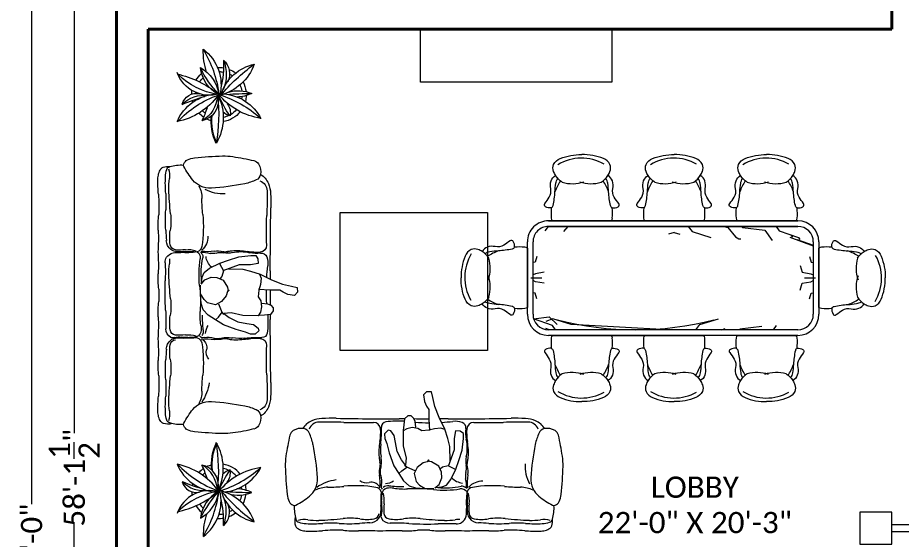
# Model space of a CAD drawing. Extents: x -454308 to 890911, y -14103 to 1343694.
# Drawn here: x 205340.2 to 205590.1, y 660471.3 to 660619 of the extents above; entities that cross this region are included whole.
import ezdxf

# ---------------------------------------------------------------- set-up
doc = ezdxf.new("R2010")
doc.units = 0
doc.header["$MEASUREMENT"] = 0
doc.header["$PDMODE"] = 32
doc.linetypes.add('0', pattern=[0])
doc.linetypes.add('DOT2', pattern=[3.175, 0, -3.175])
for name, color, linetype, lineweight in [('AR- Dim', 159, 'Continuous', 9), ('AR-FUR', 11, 'Continuous', 9), ('AR-GLASS', 4, 'Continuous', 13), ('AR-Plants', 72, '0', 9), ('AR-TEXT', 163, 'Continuous', 9), ('AR-WALL', 1, 'Continuous', 40), ('AR-Wood Part.', 32, 'Continuous', 20)]:
    doc.layers.add(name, color=color, linetype=linetype, lineweight=lineweight)
doc.layers.add('VATDUNG', color=9, linetype='Continuous')
doc.styles.add('AA_06.0', font='CANDARA.TTF', dxfattribs={"height": 6})
doc.dimstyles.new('AA_06.0', dxfattribs={"dimtxt": 6, "dimasz": 3.5, "dimexe": 0.18, "dimexo": 0.0625, "dimgap": 0.09, "dimtad": 0, "dimzin": 1, "dimdsep": 46, "dimlunit": 4, "dimtxsty": 'AA_06.0', "dimblk": 'DIM ARROW', "dimcen": 0.09, "dimclrd": 4, "dimclre": 256, "dimadec": 0, "dimazin": 0, "dimtfac": 1, "dimtofl": 0, "dimtmove": 0, "dimatfit": 3, "dimfxl": 1, "dimtolj": 1, "dimtzin": 0, "dimlwd": -1, "dimarcsym": 0})

# ---------------------------------------------------------------- blocks, each defined once
blk = doc.blocks.new('3333333333333')
for p, q in [((51631.24, 12367.02), (51630.34, 12365.78)), ((51631.36, 12368.61), (51701.8, 12368.61)), ((51701.8, 12368.61), (51631.36, 12368.61)), ((51631.36, 12367.02), (51701.8, 12367.02)), ((51701.8, 12367.02), (51631.36, 12367.02)), ((51632.38, 12368.61), (51675.26, 12368.61)), ((51632.38, 12368.61), (51649.15, 12368.61)), ((51636.81, 12367.02), (51635.65, 12365.57)), ((51670.83, 12367.02), (51671.98, 12365.57)), ((51681.03, 12367.02), (51682.03, 12366.71)), ((51681.03, 12367.02), (51682.03, 12366.71)), ((51682.03, 12366.71), (51684.19, 12364.08)), ((51684.59, 12368.61), (51701.37, 12368.61)), ((51685.95, 12367.02), (51686.18, 12366.75)), ((51685.95, 12367.02), (51686.18, 12366.75)), ((51686.18, 12366.75), (51692.44, 12365.97)), ((51686.18, 12366.75), (51692.44, 12365.97)), ((51695.66, 12367.02), (51696.55, 12365.78)), ((51695.66, 12367.02), (51696.55, 12365.78)), ((51666.87, 12365.29), (51665.3, 12364.83)), ((51666.87, 12365.29), (51668.44, 12364.83)), ((51671.98, 12365.57), (51677.23, 12363.92)), ((51684.19, 12364.08), (51685.14, 12363.55)), ((51692.44, 12365.97), (51694.53, 12363.07)), ((51696.55, 12365.78), (51701.94, 12363.92)), ((51699.56, 12363.94), (51706.17, 12361.54)), ((51699.93, 12364.5), (51700.33, 12363.94)), ((51701.94, 12363.92), (51702.36, 12363.34)), ((51625.4, 12342.19), (51625.4, 12362.65)), ((51626.99, 12342.19), (51626.99, 12362.65)), ((51685.14, 12363.55), (51685.73, 12363.55)), ((51701.6, 12363.34), (51706.17, 12361.68)), ((51706.17, 12362.65), (51706.17, 12342.19)), ((51707.75, 12362.65), (51707.75, 12342.19)), ((51625.4, 12360.92), (51625.4, 12344.14)), ((51707.75, 12344.14), (51707.75, 12360.92)), ((51627.6, 12356.93), (51626.99, 12356.83)), ((51628.05, 12358.49), (51627.6, 12356.93)), ((51705.1, 12358.49), (51705.55, 12356.93)), ((51705.55, 12356.93), (51706.17, 12356.83)), ((51630.15, 12354.08), (51627.66, 12353.67)), ((51702.45, 12356.02), (51703.01, 12354.08)), ((51703.01, 12354.08), (51705.49, 12353.67)), ((51626.36, 12352.53), (51629.51, 12352.53)), ((51627.66, 12353.67), (51626.99, 12353.33)), ((51627.66, 12351.39), (51626.99, 12351.73)), ((51630.15, 12350.97), (51627.66, 12351.39)), ((51703.01, 12350.97), (51705.49, 12351.39)), ((51703.64, 12352.53), (51706.79, 12352.53)), ((51705.49, 12353.67), (51706.17, 12353.33)), ((51705.49, 12351.39), (51706.17, 12351.73)), ((51702.45, 12349.04), (51703.01, 12350.97)), ((51627.6, 12348.12), (51626.99, 12348.23)), ((51628.05, 12346.57), (51627.6, 12348.12)), ((51705.1, 12346.57), (51705.55, 12348.12)), ((51705.55, 12348.12), (51706.17, 12348.23)), ((51627.1, 12340.92), (51631.56, 12341.5)), ((51631.56, 12341.5), (51633.83, 12339.3)), ((51632.49, 12339.06), (51627.1, 12340.92)), ((51632.55, 12340.92), (51630.61, 12340.19)), ((51633.38, 12337.82), (51632.49, 12339.06)), ((51637.8, 12339.26), (51632.55, 12340.92)), ((51665.06, 12337.82), (51637.8, 12339.26)), ((51672.97, 12337.82), (51674.13, 12339.26)), ((51674.13, 12339.26), (51679.38, 12340.92)), ((51685.41, 12338.09), (51691.67, 12338.87)), ((51694.89, 12337.82), (51695.79, 12339.06)), ((51631.66, 12337.82), (51630.66, 12338.13)), ((51701.8, 12337.82), (51631.36, 12337.82)), ((51701.8, 12336.23), (51631.36, 12336.23)), ((51632.38, 12336.23), (51675.26, 12336.23)), ((51632.38, 12336.23), (51649.15, 12336.23)), ((51680.27, 12337.82), (51681.26, 12338.13)), ((51684.59, 12336.23), (51701.37, 12336.23)), ((51685.95, 12337.82), (51686.18, 12338.09))]:
    blk.add_line(p, q)
for points in [[(51633.39, 12381.37, -0.055884), (51632.8, 12382.57, -0.173215), (51632.8, 12384.51, -0.179688), (51634.67, 12386.2, -0.097402), (51640.76, 12387.34, -10.853935)], [(51648.14, 12381.37, 0.055884), (51648.73, 12382.57, 0.173215), (51648.73, 12384.51, 0.179688), (51646.86, 12386.2, 0.097402), (51640.76, 12387.34, 10.853935)], [(51659.5, 12381.37, -0.055884), (51658.91, 12382.57, -0.173215), (51658.91, 12384.51, -0.179688), (51660.78, 12386.2, -0.097402), (51666.87, 12387.34, -10.853935)], [(51674.25, 12381.37, 0.055884), (51674.84, 12382.57, 0.173215), (51674.84, 12384.51, 0.179688), (51672.97, 12386.2, 0.097402), (51666.87, 12387.34, 10.853935)], [(51685.6, 12381.37, -0.055884), (51685.02, 12382.57, -0.173215), (51685.02, 12384.51, -0.179688), (51686.89, 12386.2, -0.097402), (51692.98, 12387.34, -10.853935)], [(51700.36, 12381.37, 0.055884), (51700.94, 12382.57, 0.173215), (51700.94, 12384.51, 0.179688), (51699.08, 12386.2, 0.097402), (51692.98, 12387.34, 10.853935)], [(51632.15, 12372.24, -0.152932), (51630.51, 12372.59, -0.45761), (51630.33, 12373.49, 0.028204), (51631.59, 12375.3, 0.195716), (51631.98, 12377.7, -0.144819), (51632.12, 12379.9, -0.180948), (51633.39, 12381.37, 5.999585)], [(51635.25, 12379.51, -0.111605), (51633.39, 12381.37, -0.173215)], [(51635.25, 12379.51, -0.111605), (51633.39, 12381.37, -0.173215)], [(51646.28, 12379.51, 0.111605), (51648.14, 12381.37, 0.173215)], [(51646.28, 12379.51, 0.111605), (51648.14, 12381.37, 0.173215)], [(51649.38, 12372.24, 0.152932), (51651.02, 12372.59, 0.45761), (51651.2, 12373.49, -0.028204), (51649.94, 12375.3, -0.195716), (51649.55, 12377.7, 0.144819), (51649.41, 12379.9, 0.180948), (51648.14, 12381.37, -5.999585)], [(51658.26, 12372.24, -0.152932), (51656.62, 12372.59, -0.45761), (51656.44, 12373.49, 0.028204), (51657.69, 12375.3, 0.195716), (51658.09, 12377.7, -0.144819), (51658.23, 12379.9, -0.180948), (51659.5, 12381.37, 5.999585)], [(51661.36, 12379.51, -0.111605), (51659.5, 12381.37, -0.173215)], [(51661.36, 12379.51, -0.111605), (51659.5, 12381.37, -0.173215)], [(51672.38, 12379.51, 0.111605), (51674.25, 12381.37, 0.173215)], [(51672.38, 12379.51, 0.111605), (51674.25, 12381.37, 0.173215)], [(51675.49, 12372.24, 0.152932), (51677.13, 12372.59, 0.45761), (51677.31, 12373.49, -0.028204), (51676.05, 12375.3, -0.195716), (51675.66, 12377.7, 0.144819), (51675.51, 12379.9, 0.180948), (51674.25, 12381.37, -5.999585)], [(51684.37, 12372.24, -0.152932), (51682.73, 12372.59, -0.45761), (51682.55, 12373.49, 0.028204), (51683.8, 12375.3, 0.195716), (51684.2, 12377.7, -0.144819), (51684.34, 12379.9, -0.180948), (51685.6, 12381.37, 5.999585)], [(51687.47, 12379.51, -0.111605), (51685.6, 12381.37, -0.173215)], [(51687.47, 12379.51, -0.111605), (51685.6, 12381.37, -0.173215)], [(51698.49, 12379.51, 0.111605), (51700.36, 12381.37, 0.173215)], [(51698.49, 12379.51, 0.111605), (51700.36, 12381.37, 0.173215)], [(51701.6, 12372.24, 0.152932), (51703.24, 12372.59, 0.45761), (51703.42, 12373.49, -0.028204), (51702.16, 12375.3, -0.195716), (51701.76, 12377.7, 0.144819), (51701.62, 12379.9, 0.180948), (51700.36, 12381.37, -5.999585)], [(51632.15, 12372.24, 0.216057), (51632.66, 12372.92, 0.040973), (51633.18, 12376.8, -0.02743), (51633.44, 12379.2, -0.099801), (51633.97, 12380.6, 2.134561)], [(51632.15, 12372.24, 0.216057), (51632.66, 12372.92, 0.040973), (51633.18, 12376.8, -0.02743), (51633.44, 12379.2, -0.099801), (51633.97, 12380.6, 2.134561)], [(51649.38, 12372.24, -0.216057), (51648.87, 12372.92, -0.040973), (51648.35, 12376.8, 0.02743), (51648.09, 12379.2, 0.099801), (51647.56, 12380.6, -2.134561)], [(51649.38, 12372.24, -0.216057), (51648.87, 12372.92, -0.040973), (51648.35, 12376.8, 0.02743), (51648.09, 12379.2, 0.099801), (51647.56, 12380.6, -2.134561)], [(51658.26, 12372.24, 0.216057), (51658.77, 12372.92, 0.040973), (51659.29, 12376.8, -0.02743), (51659.55, 12379.2, -0.099801), (51660.08, 12380.6, 2.134561)], [(51658.26, 12372.24, 0.216057), (51658.77, 12372.92, 0.040973), (51659.29, 12376.8, -0.02743), (51659.55, 12379.2, -0.099801), (51660.08, 12380.6, 2.134561)], [(51675.49, 12372.24, -0.216057), (51674.98, 12372.92, -0.040973), (51674.45, 12376.8, 0.02743), (51674.19, 12379.2, 0.099801), (51673.67, 12380.6, -2.134561)], [(51675.49, 12372.24, -0.216057), (51674.98, 12372.92, -0.040973), (51674.45, 12376.8, 0.02743), (51674.19, 12379.2, 0.099801), (51673.67, 12380.6, -2.134561)], [(51684.37, 12372.24, 0.216057), (51684.87, 12372.92, 0.040973), (51685.4, 12376.8, -0.02743), (51685.66, 12379.2, -0.099801), (51686.19, 12380.6, 2.134561)], [(51684.37, 12372.24, 0.216057), (51684.87, 12372.92, 0.040973), (51685.4, 12376.8, -0.02743), (51685.66, 12379.2, -0.099801), (51686.19, 12380.6, 2.134561)], [(51701.6, 12372.24, -0.216057), (51701.09, 12372.92, -0.040973), (51700.56, 12376.8, 0.02743), (51700.3, 12379.2, 0.099801), (51699.77, 12380.6, -2.134561)], [(51701.6, 12372.24, -0.216057), (51701.09, 12372.92, -0.040973), (51700.56, 12376.8, 0.02743), (51700.3, 12379.2, 0.099801), (51699.77, 12380.6, -2.134561)], [(51621.77, 12361.14, 0.152932), (51621.42, 12362.78, 0.45761), (51620.52, 12362.96, -0.028204), (51618.71, 12361.71, -0.195716), (51616.31, 12361.31, 0.144819), (51614.11, 12361.17, 0.180948), (51612.64, 12359.91, -5.999585)], [(51711.38, 12361.14, -0.152932), (51711.74, 12362.78, -0.45761), (51712.63, 12362.96, 0.028204), (51714.44, 12361.71, 0.195716), (51716.85, 12361.31, -0.144819), (51719.04, 12361.17, -0.180948), (51720.51, 12359.91, 5.999585)], [(51612.64, 12359.91, 0.055884), (51611.44, 12360.49, 0.173215), (51609.49, 12360.49, 0.179688), (51607.81, 12358.62, 0.097402), (51606.67, 12352.53, 10.853935)], [(51614.49, 12358.04, 0.111605), (51612.64, 12359.91, 0.173215)], [(51614.49, 12358.04, 0.111605), (51612.64, 12359.91, 0.173215)], [(51621.77, 12361.14, -0.216057), (51621.09, 12360.64, -0.040973), (51617.21, 12360.11, 0.02743), (51614.81, 12359.85, 0.099801), (51613.41, 12359.32, -2.134561)], [(51621.77, 12361.14, -0.216057), (51621.09, 12360.64, -0.040973), (51617.21, 12360.11, 0.02743), (51614.81, 12359.85, 0.099801), (51613.41, 12359.32, -2.134561)], [(51711.38, 12361.14, 0.216057), (51712.06, 12360.63, 0.040973), (51715.94, 12360.11, -0.02743), (51718.34, 12359.85, -0.099801), (51719.74, 12359.32, 2.134561)], [(51711.38, 12361.14, 0.216057), (51712.06, 12360.63, 0.040973), (51715.94, 12360.11, -0.02743), (51718.34, 12359.85, -0.099801), (51719.74, 12359.32, 2.134561)], [(51718.66, 12358.04, -0.111605), (51720.51, 12359.91, -0.173215)], [(51718.66, 12358.04, -0.111605), (51720.51, 12359.91, -0.173215)], [(51720.51, 12359.91, -0.055884), (51721.71, 12360.49, -0.173215), (51723.66, 12360.49, -0.179688), (51725.34, 12358.62, -0.097402), (51726.49, 12352.53, -10.853935)], [(51612.64, 12345.15, -0.055884), (51611.44, 12344.57, -0.173215), (51609.49, 12344.57, -0.179688), (51607.81, 12346.43, -0.097402), (51606.67, 12352.53, -10.853935)], [(51720.51, 12345.15, 0.055884), (51721.71, 12344.57, 0.173215), (51723.66, 12344.57, 0.179688), (51725.34, 12346.43, 0.097402), (51726.49, 12352.53, 10.853935)], [(51614.49, 12347.02, -0.111605), (51612.64, 12345.15, -0.173215)], [(51614.49, 12347.02, -0.111605), (51612.64, 12345.15, -0.173215)], [(51718.66, 12347.02, 0.111605), (51720.51, 12345.15, 0.173215)], [(51718.66, 12347.02, 0.111605), (51720.51, 12345.15, 0.173215)], [(51621.77, 12343.91, -0.152932), (51621.42, 12342.27, -0.45761), (51620.52, 12342.09, 0.028204), (51618.71, 12343.35, 0.195716), (51616.31, 12343.75, -0.144819), (51614.11, 12343.89, -0.180948), (51612.64, 12345.15, 5.999585)], [(51621.77, 12343.91, 0.216057), (51621.09, 12344.42, 0.040973), (51617.21, 12344.95, -0.02743), (51614.81, 12345.21, -0.099801), (51613.41, 12345.74, 2.134561)], [(51621.77, 12343.91, 0.216057), (51621.09, 12344.42, 0.040973), (51617.21, 12344.95, -0.02743), (51614.81, 12345.21, -0.099801), (51613.41, 12345.74, 2.134561)], [(51711.38, 12343.91, 0.152932), (51711.74, 12342.27, 0.45761), (51712.63, 12342.09, -0.028204), (51714.44, 12343.35, -0.195716), (51716.85, 12343.74, 0.144819), (51719.04, 12343.89, 0.180948), (51720.51, 12345.15, -5.999585)], [(51711.38, 12343.91, -0.216057), (51712.06, 12344.42, -0.040973), (51715.94, 12344.95, 0.02743), (51718.34, 12345.21, 0.099801), (51719.74, 12345.74, -2.134561)], [(51711.38, 12343.91, -0.216057), (51712.06, 12344.42, -0.040973), (51715.94, 12344.95, 0.02743), (51718.34, 12345.21, 0.099801), (51719.74, 12345.74, -2.134561)], [(51632.15, 12332.6, 0.152932), (51630.51, 12332.25, 0.45761), (51630.33, 12331.35, -0.028204), (51631.59, 12329.54, -0.195716), (51631.98, 12327.14, 0.144819), (51632.12, 12324.94, 0.180948), (51633.39, 12323.47, -5.999585)], [(51632.15, 12332.6, -0.216057), (51632.66, 12331.92, -0.040973), (51633.18, 12328.04, 0.02743), (51633.44, 12325.64, 0.099801), (51633.97, 12324.24, -2.134561)], [(51632.15, 12332.6, -0.216057), (51632.66, 12331.92, -0.040973), (51633.18, 12328.04, 0.02743), (51633.44, 12325.64, 0.099801), (51633.97, 12324.24, -2.134561)], [(51649.38, 12332.6, 0.216057), (51648.87, 12331.92, 0.040973), (51648.35, 12328.04, -0.02743), (51648.09, 12325.64, -0.099801), (51647.56, 12324.24, 2.134561)], [(51649.38, 12332.6, 0.216057), (51648.87, 12331.92, 0.040973), (51648.35, 12328.04, -0.02743), (51648.09, 12325.64, -0.099801), (51647.56, 12324.24, 2.134561)], [(51649.38, 12332.6, -0.152932), (51651.02, 12332.25, -0.45761), (51651.2, 12331.35, 0.028204), (51649.94, 12329.54, 0.195716), (51649.55, 12327.14, -0.144819), (51649.41, 12324.94, -0.180948), (51648.14, 12323.47, 5.999585)], [(51658.26, 12332.6, 0.152932), (51656.62, 12332.25, 0.45761), (51656.44, 12331.35, -0.028204), (51657.69, 12329.54, -0.195716), (51658.09, 12327.14, 0.144819), (51658.23, 12324.94, 0.180948), (51659.5, 12323.47, -5.999585)], [(51658.26, 12332.6, -0.216057), (51658.77, 12331.92, -0.040973), (51659.29, 12328.04, 0.02743), (51659.55, 12325.64, 0.099801), (51660.08, 12324.24, -2.134561)], [(51658.26, 12332.6, -0.216057), (51658.77, 12331.92, -0.040973), (51659.29, 12328.04, 0.02743), (51659.55, 12325.64, 0.099801), (51660.08, 12324.24, -2.134561)], [(51675.49, 12332.6, 0.216057), (51674.98, 12331.92, 0.040973), (51674.45, 12328.04, -0.02743), (51674.19, 12325.64, -0.099801), (51673.67, 12324.24, 2.134561)], [(51675.49, 12332.6, 0.216057), (51674.98, 12331.92, 0.040973), (51674.45, 12328.04, -0.02743), (51674.19, 12325.64, -0.099801), (51673.67, 12324.24, 2.134561)], [(51675.49, 12332.6, -0.152932), (51677.13, 12332.25, -0.45761), (51677.31, 12331.35, 0.028204), (51676.05, 12329.54, 0.195716), (51675.66, 12327.14, -0.144819), (51675.51, 12324.94, -0.180948), (51674.25, 12323.47, 5.999585)], [(51684.37, 12332.6, 0.152932), (51682.73, 12332.25, 0.45761), (51682.55, 12331.35, -0.028204), (51683.8, 12329.54, -0.195716), (51684.2, 12327.14, 0.144819), (51684.34, 12324.94, 0.180948), (51685.6, 12323.47, -5.999585)], [(51684.37, 12332.6, -0.216057), (51684.87, 12331.92, -0.040973), (51685.4, 12328.04, 0.02743), (51685.66, 12325.64, 0.099801), (51686.19, 12324.24, -2.134561)], [(51684.37, 12332.6, -0.216057), (51684.87, 12331.92, -0.040973), (51685.4, 12328.04, 0.02743), (51685.66, 12325.64, 0.099801), (51686.19, 12324.24, -2.134561)], [(51701.6, 12332.6, 0.216057), (51701.09, 12331.92, 0.040973), (51700.56, 12328.04, -0.02743), (51700.3, 12325.64, -0.099801), (51699.77, 12324.24, 2.134561)], [(51701.6, 12332.6, 0.216057), (51701.09, 12331.92, 0.040973), (51700.56, 12328.04, -0.02743), (51700.3, 12325.64, -0.099801), (51699.77, 12324.24, 2.134561)], [(51701.6, 12332.6, -0.152932), (51703.24, 12332.25, -0.45761), (51703.42, 12331.35, 0.028204), (51702.16, 12329.54, 0.195716), (51701.76, 12327.14, -0.144819), (51701.62, 12324.94, -0.180948), (51700.36, 12323.47, 5.999585)], [(51635.25, 12325.33, 0.111605), (51633.39, 12323.47, 0.173215)], [(51635.25, 12325.33, 0.111605), (51633.39, 12323.47, 0.173215)], [(51646.28, 12325.33, -0.111605), (51648.14, 12323.47, -0.173215)], [(51646.28, 12325.33, -0.111605), (51648.14, 12323.47, -0.173215)], [(51661.36, 12325.33, 0.111605), (51659.5, 12323.47, 0.173215)], [(51661.36, 12325.33, 0.111605), (51659.5, 12323.47, 0.173215)], [(51672.38, 12325.33, -0.111605), (51674.25, 12323.47, -0.173215)], [(51672.38, 12325.33, -0.111605), (51674.25, 12323.47, -0.173215)], [(51687.47, 12325.33, 0.111605), (51685.6, 12323.47, 0.173215)], [(51687.47, 12325.33, 0.111605), (51685.6, 12323.47, 0.173215)], [(51698.49, 12325.33, -0.111605), (51700.36, 12323.47, -0.173215)], [(51698.49, 12325.33, -0.111605), (51700.36, 12323.47, -0.173215)], [(51633.39, 12323.47, 0.055884), (51632.8, 12322.27, 0.173215), (51632.8, 12320.33, 0.179688), (51634.67, 12318.64, 0.097402), (51640.76, 12317.5, 10.853935)], [(51648.14, 12323.47, -0.055884), (51648.73, 12322.27, -0.173215), (51648.73, 12320.33, -0.179688), (51646.86, 12318.64, -0.097402), (51640.76, 12317.5, -10.853935)], [(51659.5, 12323.47, 0.055884), (51658.91, 12322.27, 0.173215), (51658.91, 12320.33, 0.179688), (51660.78, 12318.64, 0.097402), (51666.87, 12317.5, 10.853935)], [(51674.25, 12323.47, -0.055884), (51674.84, 12322.27, -0.173215), (51674.84, 12320.33, -0.179688), (51672.97, 12318.64, -0.097402), (51666.87, 12317.5, -10.853935)], [(51685.6, 12323.47, 0.055884), (51685.02, 12322.27, 0.173215), (51685.02, 12320.33, 0.179688), (51686.89, 12318.64, 0.097402), (51692.98, 12317.5, 10.853935)], [(51700.36, 12323.47, -0.055884), (51700.94, 12322.27, -0.173215), (51700.94, 12320.33, -0.179688), (51699.08, 12318.64, -0.097402), (51692.98, 12317.5, -10.853935)]]:
    blk.add_lwpolyline(points, format="xyb")
for centre, radius, start, end in [((51640.7, 12373.35), 12.96, 60.4832, 121.0099), ((51640.7, 12373.35), 12.96, 60.4832, 121.0099), ((51666.81, 12373.35), 12.96, 60.4832, 121.0099), ((51666.81, 12373.35), 12.96, 60.4832, 121.0099), ((51692.91, 12373.35), 12.96, 60.4832, 121.0099), ((51692.91, 12373.35), 12.96, 60.4832, 121.0099), ((51649.46, 12370.7), 17.38, 148.0248, 159.4688), ((51649.46, 12370.7), 17.38, 148.0248, 159.4688), ((51638.07, 12388.91), 9.81, 253.2937, 289.3252), ((51638.07, 12388.91), 9.81, 253.2937, 289.3252), ((51643.46, 12388.91), 9.81, 250.6748, 286.7063), ((51643.46, 12388.91), 9.81, 250.6748, 286.7063), ((51632.07, 12370.7), 17.38, 20.5312, 31.9752), ((51632.07, 12370.7), 17.38, 20.5312, 31.9752), ((51675.57, 12370.7), 17.38, 148.0248, 159.4688), ((51675.57, 12370.7), 17.38, 148.0248, 159.4688), ((51664.18, 12388.91), 9.81, 253.2937, 289.3252), ((51664.18, 12388.91), 9.81, 253.2937, 289.3252), ((51669.56, 12388.91), 9.81, 250.6748, 286.7063), ((51669.56, 12388.91), 9.81, 250.6748, 286.7063), ((51658.18, 12370.7), 17.38, 20.5312, 31.9752), ((51658.18, 12370.7), 17.38, 20.5312, 31.9752), ((51701.68, 12370.7), 17.38, 148.0248, 159.4688), ((51701.68, 12370.7), 17.38, 148.0248, 159.4688), ((51690.29, 12388.91), 9.81, 253.2937, 289.3252), ((51690.29, 12388.91), 9.81, 253.2937, 289.3252), ((51695.67, 12388.91), 9.81, 250.6748, 286.7063), ((51695.67, 12388.91), 9.81, 250.6748, 286.7063), ((51684.29, 12370.7), 17.38, 20.5312, 31.9752), ((51684.29, 12370.7), 17.38, 20.5312, 31.9752), ((51649.46, 12370.7), 17.38, 174.9258, 184.489), ((51632.07, 12370.7), 17.38, 355.511, 5.0742), ((51675.57, 12370.7), 17.38, 174.9258, 184.489), ((51658.18, 12370.7), 17.38, 355.511, 5.0742), ((51701.68, 12370.7), 17.38, 174.9258, 184.489), ((51684.29, 12370.7), 17.38, 355.511, 5.0742), ((51633.98, 12369.55), 1.86, 186.4506, 210.3477), ((51647.55, 12369.55), 1.86, 329.6523, 353.5494), ((51660.09, 12369.55), 1.86, 186.4506, 210.3477), ((51673.66, 12369.55), 1.86, 329.6523, 353.5494), ((51686.2, 12369.55), 1.86, 186.4506, 210.3477), ((51699.76, 12369.55), 1.86, 329.6523, 353.5494), ((51631.36, 12362.65), 5.96, 89.9999, 179.9999), ((51631.36, 12362.65), 4.37, 89.9999, 179.9999), ((51701.8, 12362.65), 5.96, 359.9999, 89.9999), ((51701.8, 12362.65), 4.37, 359.9999, 89.9999), ((51623.31, 12343.83), 17.38, 85.511, 95.0742), ((51709.85, 12343.83), 17.38, 84.9258, 94.489), ((51620.66, 12352.6), 12.96, 148.9901, 209.5168), ((51620.66, 12352.6), 12.96, 148.9901, 209.5168), ((51623.31, 12343.83), 17.38, 110.5312, 121.9752), ((51623.31, 12343.83), 17.38, 110.5312, 121.9752), ((51624.46, 12359.31), 1.86, 59.6523, 83.5494), ((51708.69, 12359.31), 1.86, 96.4506, 120.3477), ((51709.85, 12343.83), 17.38, 58.0248, 69.4688), ((51709.85, 12343.83), 17.38, 58.0248, 69.4688), ((51712.49, 12352.46), 12.96, 328.9901, 29.5168), ((51712.49, 12352.46), 12.96, 328.9901, 29.5168), ((51605.1, 12355.22), 9.81, 340.6748, 16.7063), ((51605.1, 12355.22), 9.81, 340.6748, 16.7063), ((51728.05, 12355.22), 9.81, 163.2937, 199.3252), ((51728.05, 12355.22), 9.81, 163.2937, 199.3252), ((51605.1, 12349.84), 9.81, 343.2937, 19.3252), ((51605.1, 12349.84), 9.81, 343.2937, 19.3252), ((51728.05, 12349.84), 9.81, 160.6748, 196.7063), ((51728.05, 12349.84), 9.81, 160.6748, 196.7063), ((51623.31, 12361.22), 17.38, 238.0248, 249.4688), ((51623.31, 12361.22), 17.38, 238.0248, 249.4688), ((51709.85, 12361.22), 17.38, 290.5312, 301.9752), ((51709.85, 12361.22), 17.38, 290.5312, 301.9752), ((51623.31, 12361.22), 17.38, 264.9258, 274.489), ((51624.46, 12345.75), 1.86, 276.4506, 300.3477), ((51708.69, 12345.75), 1.86, 239.6523, 263.5494), ((51709.85, 12361.22), 17.38, 265.511, 275.0742), ((51631.36, 12342.19), 5.96, 179.9999, 269.9999), ((51631.36, 12342.19), 4.37, 179.9999, 269.9999), ((51701.8, 12342.19), 5.96, 269.9999, 359.9999), ((51701.8, 12342.19), 4.37, 269.9999, 359.9999), ((51655.96, 12424.9), 87.08, 255.3101, 284.6899), ((51633.98, 12335.29), 1.86, 149.6523, 173.5494), ((51647.55, 12335.29), 1.86, 6.4506, 30.3477), ((51660.09, 12335.29), 1.86, 149.6523, 173.5494), ((51673.66, 12335.29), 1.86, 6.4506, 30.3477), ((51686.2, 12335.29), 1.86, 149.6523, 173.5494), ((51699.76, 12335.29), 1.86, 6.4506, 30.3477), ((51649.46, 12334.14), 17.38, 175.511, 185.0742), ((51632.07, 12334.14), 17.38, 354.9258, 4.489), ((51675.57, 12334.14), 17.38, 175.511, 185.0742), ((51658.18, 12334.14), 17.38, 354.9258, 4.489), ((51701.68, 12334.14), 17.38, 175.511, 185.0742), ((51684.29, 12334.14), 17.38, 354.9258, 4.489), ((51649.46, 12334.14), 17.38, 200.5312, 211.9752), ((51649.46, 12334.14), 17.38, 200.5312, 211.9752), ((51632.07, 12334.14), 17.38, 328.0248, 339.4688), ((51632.07, 12334.14), 17.38, 328.0248, 339.4688), ((51675.57, 12334.14), 17.38, 200.5312, 211.9752), ((51675.57, 12334.14), 17.38, 200.5312, 211.9752), ((51658.18, 12334.14), 17.38, 328.0248, 339.4688), ((51658.18, 12334.14), 17.38, 328.0248, 339.4688), ((51701.68, 12334.14), 17.38, 200.5312, 211.9752), ((51701.68, 12334.14), 17.38, 200.5312, 211.9752), ((51684.29, 12334.14), 17.38, 328.0248, 339.4688), ((51684.29, 12334.14), 17.38, 328.0248, 339.4688), ((51638.07, 12315.93), 9.81, 70.6748, 106.7063), ((51638.07, 12315.93), 9.81, 70.6748, 106.7063), ((51643.46, 12315.93), 9.81, 73.2937, 109.3252), ((51643.46, 12315.93), 9.81, 73.2937, 109.3252), ((51664.18, 12315.93), 9.81, 70.6748, 106.7063), ((51664.18, 12315.93), 9.81, 70.6748, 106.7063), ((51669.56, 12315.93), 9.81, 73.2937, 109.3252), ((51669.56, 12315.93), 9.81, 73.2937, 109.3252), ((51690.29, 12315.93), 9.81, 70.6748, 106.7063), ((51690.29, 12315.93), 9.81, 70.6748, 106.7063), ((51695.67, 12315.93), 9.81, 73.2937, 109.3252), ((51695.67, 12315.93), 9.81, 73.2937, 109.3252), ((51640.7, 12331.49), 12.96, 238.9901, 299.5168), ((51640.7, 12331.49), 12.96, 238.9901, 299.5168), ((51666.81, 12331.49), 12.96, 238.9901, 299.5168), ((51666.81, 12331.49), 12.96, 238.9901, 299.5168), ((51692.91, 12331.49), 12.96, 238.9901, 299.5168), ((51692.91, 12331.49), 12.96, 238.9901, 299.5168)]:
    blk.add_arc(centre, radius, start, end)
blk = doc.blocks.new('1000000')
at = {"color": 8, "linetype": 'Continuous'}
for p, q in [((5526.29, -4312.19), (5526.21, -4313.51)), ((5526.91, -4311.31), (5526.29, -4312.19)), ((5528.32, -4311.31), (5526.91, -4311.31)), ((5531.66, -4311.66), (5528.32, -4311.31)), ((5534.56, -4312.63), (5531.66, -4311.66)), ((5537.02, -4313.42), (5534.56, -4312.63)), ((5526.21, -4313.51), (5528.4, -4313.95)), ((5528.4, -4313.95), (5531.57, -4313.95)), ((5530.6, -4315.18), (5528.4, -4315.71)), ((5534.65, -4315.09), (5530.6, -4315.18)), ((5531.57, -4313.95), (5536.23, -4315.62)), ((5537.11, -4313.51), (5536.06, -4315.62)), ((5539.93, -4314.83), (5537.02, -4313.42)), ((5541.51, -4316.06), (5539.93, -4314.83)), ((5525.68, -4316.59), (5522.42, -4318.17)), ((5525.85, -4316.59), (5525.41, -4317.73)), ((5525.41, -4317.73), (5525.59, -4319.49)), ((5528.4, -4315.71), (5525.68, -4316.59)), ((5536.06, -4315.62), (5536.5, -4317.21)), ((5537.9, -4317.47), (5536.14, -4318.26)), ((5536.5, -4317.21), (5537.02, -4317.91)), ((5539.49, -4317.38), (5537.9, -4317.47)), ((5541.33, -4318.17), (5539.49, -4317.38)), ((5542.04, -4317.38), (5541.51, -4316.06)), ((5542.21, -4319.14), (5542.04, -4317.38)), ((5516.79, -4319.93), (5515.21, -4320.37)), ((5519.35, -4319.4), (5516.79, -4319.93)), ((5522.42, -4318.17), (5519.35, -4319.4)), ((5525.59, -4319.49), (5526.03, -4321.07)), ((5534.91, -4320.28), (5534.82, -4320.9)), ((5536.14, -4318.26), (5534.91, -4320.28)), ((5542.3, -4319.4), (5541.33, -4318.17)), ((5542.48, -4322.13), (5542.48, -4319.67)), ((5515.21, -4320.37), (5515.12, -4321.69)), ((5515.12, -4321.69), (5516, -4322.57)), ((5516, -4322.57), (5517.85, -4322.31)), ((5517.85, -4322.31), (5519.17, -4321.69)), ((5519.17, -4321.69), (5520.14, -4321.07)), ((5520.14, -4321.07), (5522.86, -4321.07)), ((5522.86, -4321.07), (5526.12, -4320.9)), ((5526.03, -4321.07), (5526.21, -4323.01)), ((5534.82, -4320.9), (5534.38, -4321.16)), ((5534.38, -4321.16), (5534.91, -4321.51)), ((5534.91, -4321.51), (5535.26, -4322.66)), ((5535.26, -4322.66), (5536.58, -4324.33)), ((5541.51, -4323.71), (5542.48, -4322.13)), ((5542.3, -4324.86), (5542.48, -4322.22)), ((5523.57, -4324.94), (5522.69, -4325.3)), ((5525.15, -4324.77), (5523.57, -4324.94)), ((5525.5, -4324.15), (5525.24, -4325.82)), ((5526.21, -4323.01), (5525.5, -4324.15)), ((5537.46, -4324.94), (5536.5, -4327.32)), ((5536.58, -4324.33), (5538.25, -4325.21)), ((5538.25, -4325.21), (5540.54, -4324.68)), ((5540.54, -4324.68), (5541.51, -4323.71)), ((5541.77, -4326.62), (5542.3, -4324.86)), ((5522.69, -4325.3), (5521.98, -4326.09)), ((5521.98, -4326.09), (5521.98, -4326.97)), ((5521.98, -4326.97), (5522.78, -4327.93)), ((5525.24, -4325.82), (5525.59, -4327.32)), ((5525.59, -4327.32), (5526.21, -4328.37)), ((5530.51, -4328.29), (5533.86, -4327.5)), ((5533.86, -4327.5), (5535.88, -4327.67)), ((5535.88, -4327.67), (5534.38, -4328.81)), ((5536.5, -4327.32), (5535.97, -4327.93)), ((5537.46, -4328.73), (5536.41, -4327.32)), ((5540.36, -4328.2), (5541.77, -4326.62)), ((5522.78, -4327.93), (5524.45, -4328.11)), ((5524.45, -4328.11), (5526.12, -4328.29)), ((5526.21, -4328.37), (5530.51, -4328.29)), ((5532.01, -4330.05), (5529.46, -4330.49)), ((5534.38, -4328.81), (5532.01, -4330.05)), ((5536.06, -4330.93), (5538.25, -4329.52)), ((5538.25, -4329.52), (5537.46, -4328.73)), ((5538.25, -4329.52), (5540.36, -4328.2)), ((5526.21, -4331.8), (5526.03, -4332.6)), ((5526.03, -4332.6), (5527.08, -4333.56)), ((5527.52, -4330.84), (5526.21, -4331.8)), ((5529.46, -4330.49), (5527.52, -4330.84)), ((5529.81, -4332.95), (5532.45, -4332.24)), ((5532.45, -4332.24), (5536.06, -4330.93)), ((5527.08, -4333.56), (5528.4, -4333.48)), ((5528.4, -4333.48), (5529.81, -4332.95))]:
    blk.add_line(p, q, dxfattribs=at)
for centre, radius, start, end in [((5527.88, -4286.5), 2.08, 102.934, 148.2028), ((5545.03, -4361.15), 78.67, 98.5233, 102.934), ((5535.84, -4299.83), 16.67, 88.5439, 98.5233), ((5533.83, -4378.71), 95.57, 83.7923, 88.5439), ((5543.42, -4290.59), 6.93, 66.3421, 83.7923), ((5545.74, -4285.29), 1.15, 47.4432, 66.3421), ((5544.55, -4286.59), 2.91, 17.1881, 47.4432), ((5529.66, -4287.6), 4.17, 148.2028, 191.3318), ((5527.16, -4275.66), 22.63, 320.6003, 332.4723), ((5527.16, -4275.66), 22.63, 320.6003, 332.4723), ((5546.38, -4285.67), 0.953, 332.4723, 356.7395), ((5546.38, -4285.67), 0.953, 332.4723, 356.7395), ((5548.01, -4296.92), 11.21, 73.5806, 93.497), ((5551.71, -4290.09), 3.96, 70.5614, 97.6299), ((5550.82, -4287.4), 1.29, 18.7797, 73.5806), ((5550.82, -4287.4), 1.29, 18.7797, 73.5806), ((5557.07, -4288.64), 5.84, 161.786, 189.1013), ((5557.07, -4288.64), 5.84, 161.786, 189.1013), ((5545.19, -4289.32), 7.23, 2.2849, 18.7797), ((5545.19, -4289.32), 7.23, 2.2849, 18.7797), ((5552.55, -4287.72), 1.44, 37.629, 70.5614), ((5550.86, -4289.02), 3.57, 13.2656, 37.629), ((5528.09, -4292.89), 5.14, 119.3897, 157.5149), ((5526.72, -4293.03), 3.01, 109.5439, 179.5012), ((5526.72, -4293.03), 3.01, 109.5439, 179.5012), ((5527.68, -4288), 2.15, 191.3318, 245.1798), ((5527.68, -4288), 2.15, 191.3318, 245.1798), ((5532.91, -4276.68), 14.61, 245.1798, 258.5949), ((5532.91, -4276.68), 14.61, 245.1798, 258.5949), ((5539.75, -4286), 6.33, 295.748, 320.6003), ((5539.75, -4286), 6.33, 295.748, 320.6003), ((5536.05, -4292.01), 15.45, 357.7105, 9.1013), ((5536.05, -4292.01), 15.45, 357.7105, 9.1013), ((5509.49, -4290.74), 42.96, 355.9505, 2.2849), ((5509.49, -4290.74), 42.96, 355.9505, 2.2849), ((5547.12, -4289.9), 7.42, 1.2199, 13.2656), ((5510.91, -4290.67), 43.63, 355.6341, 1.2199), ((5531.24, -4294.2), 8.54, 157.5149, 177.2798), ((5544.73, -4218.1), 74.38, 258.5949, 265.9276), ((5544.73, -4218.1), 74.38, 258.5949, 265.9276), ((5536.26, -4283.41), 10.45, 265.8738, 298.066), ((5536.26, -4283.41), 10.45, 265.8738, 298.066), ((5539.87, -4286.26), 6.04, 265.9276, 295.748), ((5539.87, -4286.26), 6.04, 265.9276, 295.748), ((5550.06, -4295.21), 7.94, 153.1658, 179.5672), ((5550.06, -4295.21), 7.94, 153.1658, 179.5672), ((5446.84, -4288.44), 104.72, 353.9425, 357.7105), ((5446.84, -4288.44), 104.72, 353.9425, 357.7105), ((5583.8, -4296.69), 61.16, 177.2798, 181.0877), ((5694.76, -4294.49), 171.06, 179.5012, 181.8572), ((5694.76, -4294.49), 171.06, 179.5012, 181.8572), ((5492.41, -4294.77), 49.71, 354.3382, 359.5672), ((5492.41, -4294.77), 49.71, 354.3382, 359.5672), ((5584.83, -4296.07), 32.56, 175.9505, 184.0496), ((5584.83, -4296.07), 32.56, 175.9505, 184.0496), ((5605.47, -4297.89), 51.2, 175.6341, 182.1158), ((4786.13, -4311.84), 736.65, 0.31607, 1.08771), ((5380.9, -4304.67), 142.97, 358.526, 1.8572), ((5380.9, -4304.67), 142.97, 358.526, 1.8572), ((5576.66, -4303.12), 34.96, 174.3382, 189.3065), ((5576.66, -4303.12), 34.96, 174.3382, 189.3065), ((5570.17, -4301.53), 19.3, 173.9425, 187.9936), ((5570.17, -4301.53), 19.3, 173.9425, 187.9936), ((5512.49, -4301.2), 39.95, 355.7974, 4.0496), ((5512.49, -4301.2), 39.95, 355.7974, 4.0496), ((5522.56, -4303.12), 31.92, 358.2444, 6.0159), ((5536.49, -4306.26), 14.72, 352.2053, 7.9936), ((5536.49, -4306.26), 14.72, 352.2053, 7.9936), ((5641.93, -4310.71), 89.84, 175.7974, 177.6824), ((5641.93, -4310.71), 89.84, 175.7974, 177.6824), ((5603.95, -4306.25), 49.54, 177.5164, 184.6684), ((-19476.08, -4445.68), 24999.23, 0.297993, 0.316067), ((5545.55, -4306), 5.12, 177.882, 228.258), ((5545.55, -4306), 5.12, 177.882, 228.258), ((5548.75, -4306.94), 3.42, 308.3548, 357.6824), ((5548.75, -4306.94), 3.42, 308.3548, 357.6824), ((5525.81, -4308.4), 1.98, 178.526, 265.6943), ((5525.81, -4308.4), 1.98, 178.526, 265.6943), ((5526.69, -4296.65), 13.76, 265.6943, 280.5676), ((5526.69, -4296.65), 13.76, 265.6943, 280.5676), ((5531.14, -4320.49), 10.28, 76.61, 104.0804), ((5531.14, -4320.49), 10.28, 76.61, 104.0804), ((5532.41, -4327.3), 17.41, 85.8729, 100.5676), ((5532.41, -4327.3), 17.41, 85.8729, 100.5676), ((5533.29, -4315.04), 5.12, 70.585, 85.8729), ((5533.29, -4315.04), 5.12, 70.585, 85.8729), ((5535.65, -4308.35), 1.97, 250.585, 286.8106), ((5535.65, -4308.35), 1.97, 250.585, 286.8106), ((5537.78, -4315.4), 5.4, 81.1731, 106.8106), ((5537.78, -4315.4), 5.4, 81.1731, 106.8106), ((5540.67, -4296.8), 13.43, 261.1731, 277.1163), ((5540.67, -4296.8), 13.43, 261.1731, 277.1163), ((5544.06, -4308.47), 1.92, 189.3065, 250.639), ((5544.06, -4308.47), 1.92, 189.3065, 250.639), ((5544.7, -4311.97), 2.12, 127.0305, 188.4158), ((5544.7, -4311.97), 2.12, 127.0305, 188.4158), ((5545.82, -4327.73), 17.62, 85.2667, 97.8004), ((5545.82, -4327.73), 17.62, 85.2667, 97.8004), ((5546.3, -4293.7), 16.82, 260.1787, 276.1759), ((5546.3, -4293.7), 16.82, 260.1787, 276.1759), ((5545.88, -4316.57), 6.96, 82.5171, 107.7688), ((5545.88, -4316.57), 6.96, 82.5171, 107.7688), ((5548.35, -4297.79), 11.98, 262.5171, 275.8867), ((5548.35, -4297.79), 11.98, 262.5171, 275.8867), ((5548.26, -4298.27), 11.95, 265.2667, 276.4775), ((5548.26, -4298.27), 11.95, 265.2667, 276.4775), ((5549.41, -4308.03), 1.68, 275.8867, 352.2053), ((5549.41, -4308.03), 1.68, 275.8867, 352.2053), ((5549.32, -4307.66), 2.5, 276.4775, 308.3548), ((5549.32, -4307.66), 2.5, 276.4775, 308.3548), ((5603.95, -4314.31), 49.54, 175.3316, 182.4836), ((5529.53, -4313.63), 6.05, 161.0827, 185.9543), ((5529.53, -4313.63), 6.05, 161.0827, 185.9543), ((5525.28, -4312.17), 1.56, 80.2839, 161.0827), ((5525.28, -4312.17), 1.56, 80.2839, 161.0827), ((5526.81, -4303.25), 7.49, 260.2839, 284.0804), ((5526.81, -4303.25), 7.49, 260.2839, 284.0804), ((5534.83, -4304.96), 5.68, 256.61, 282.0416), ((5534.83, -4304.96), 5.68, 256.61, 282.0416), ((5536.83, -4314.34), 3.91, 72.8296, 102.0416), ((5536.83, -4314.34), 3.91, 72.8296, 102.0416), ((5539.06, -4307.15), 3.62, 252.8296, 281.5379), ((5539.06, -4307.15), 3.62, 252.8296, 281.5379), ((5536.08, -4311.01), 4.91, 313.0961, 353.318), ((5536.08, -4311.01), 4.91, 313.0961, 353.318), ((5543.59, -4329.37), 19.06, 93.3285, 101.5379), ((5543.59, -4329.37), 19.06, 93.3285, 101.5379), ((5543.09, -4311.7), 1.28, 125.7773, 192.8409), ((5543.09, -4311.7), 1.28, 125.7773, 192.8409), ((5522.95, -4316.29), 19.37, 353.318, 12.8409), ((5522.95, -4316.29), 19.37, 353.318, 12.8409), ((5512.54, -4316.73), 30.39, 354.2899, 8.4158), ((5512.54, -4316.73), 30.39, 354.2899, 8.4158), ((5548.83, -4317.16), 6.76, 77.6344, 96.1759), ((5548.83, -4317.16), 6.76, 77.6344, 96.1759), ((5549.68, -4313.31), 2.83, 31.9912, 77.6344), ((5549.68, -4313.31), 2.83, 31.9912, 77.6344), ((5557.07, -4312.7), 5.84, 175.8958, 189.1013), ((5557.07, -4312.7), 5.84, 175.8958, 189.1013), ((5549.77, -4313.25), 2.72, 358.1389, 31.9912), ((5549.77, -4313.25), 2.72, 358.1389, 31.9912), ((5453.74, -4321.53), 70.16, 3.2849, 5.9543), ((5453.74, -4321.53), 70.16, 3.2849, 5.9543), ((5536.05, -4316.07), 15.45, 357.7105, 9.1013), ((5536.05, -4316.07), 15.45, 357.7105, 9.1013), ((5631.25, -4315.9), 78.81, 178.1389, 181.8611), ((5631.25, -4315.9), 78.81, 178.1389, 181.8611), ((8156.45, -4301.96), 2633.67, 180.29799, 180.34839), ((5446.84, -4312.5), 104.72, 353.9425, 357.7105), ((5446.84, -4312.5), 104.72, 353.9425, 357.7105), ((5522.56, -4317.44), 31.92, 353.9841, 1.7556), ((5591.06, -4324.58), 48.52, 174.2899, 182.9501), ((5463.6, -4321.35), 88.93, 356.514, 1.8611), ((5463.6, -4321.35), 88.93, 356.514, 1.8611), ((8156.45, -4343.12), 2633.67, 179.55234, 179.61101), ((8156.45, -4301.96), 2633.67, 180.41578, 180.44766), ((5469.43, -4321.11), 54.47, 355.9835, 0.0938), ((5469.43, -4321.11), 54.47, 355.9835, 0.0938), ((5605.47, -4322.67), 51.2, 177.8842, 179.8516), ((5605.47, -4322.41), 51.2, 180.1484, 182.1158), ((5570.17, -4325.59), 19.3, 173.9425, 187.9936), ((5570.17, -4325.59), 19.3, 173.9425, 187.9936), ((5522.56, -4327.64), 31.92, 358.2444, 6.0159), ((5524.19, -4328.03), 18.44, 350.934, 2.9501), ((5605.3, -4329.98), 53.03, 176.514, 182.206), ((5605.3, -4329.98), 53.03, 176.514, 182.206), ((-19476.08, -4199.4), 24999.23, 359.683933, 359.702007), ((8156.45, -4343.12), 2633.67, 179.66982, 179.70201), ((5552.86, -4329.67), 29.41, 176.7644, 186.8915), ((5552.86, -4329.67), 29.41, 176.7644, 186.8915), ((5510.9, -4328.73), 31.03, 353.3071, 1.0894), ((5510.9, -4328.73), 31.03, 353.3071, 1.0894), ((5536.49, -4330.32), 14.72, 352.2053, 7.9936), ((5536.49, -4330.32), 14.72, 352.2053, 7.9936), ((5603.95, -4330.77), 49.54, 177.5164, 184.6684), ((5536.92, -4333.43), 4.15, 1.0894, 35.3366), ((5536.92, -4333.43), 4.15, 1.0894, 35.3366), ((5543.89, -4332.6), 2.18, 173.3071, 217.734), ((5543.89, -4332.6), 2.18, 173.3071, 217.734), ((5548.14, -4331.85), 5.81, 170.934, 190.7506), ((5548.14, -4331.85), 5.81, 170.934, 190.7506), ((5549.41, -4332.09), 1.68, 275.8867, 352.2053), ((5549.41, -4332.09), 1.68, 275.8867, 352.2053), ((5549.69, -4332.12), 2.62, 296.6941, 2.206), ((5549.69, -4332.12), 2.62, 296.6941, 2.206), ((5525.13, -4333.02), 1.47, 186.8915, 272.6221), ((5525.13, -4333.02), 1.47, 186.8915, 272.6221), ((5525.81, -4336.68), 1.98, 94.3057, 181.474), ((5525.81, -4336.68), 1.98, 94.3057, 181.474), ((5526.51, -4363.29), 28.83, 83.1346, 92.6221), ((5526.51, -4363.29), 28.83, 83.1346, 92.6221), ((5526.69, -4348.43), 13.76, 79.4324, 94.3057), ((5526.69, -4348.43), 13.76, 79.4324, 94.3057), ((5532.41, -4317.78), 17.41, 259.4324, 274.1271), ((5532.41, -4317.78), 17.41, 259.4324, 274.1271), ((5531.42, -4322.53), 12.23, 263.1346, 279.7302), ((5531.42, -4322.53), 12.23, 263.1346, 279.7302), ((5534.92, -4342.93), 8.47, 74.0078, 99.7302), ((5534.92, -4342.93), 8.47, 74.0078, 99.7302), ((5533.29, -4330.04), 5.12, 274.1271, 289.415), ((5533.29, -4330.04), 5.12, 274.1271, 289.415), ((5535.65, -4336.73), 1.97, 73.1894, 109.415), ((5535.65, -4336.73), 1.97, 73.1894, 109.415), ((5537.78, -4329.68), 5.4, 253.1894, 278.8269), ((5537.78, -4329.68), 5.4, 253.1894, 278.8269), ((5537.86, -4332.67), 2.2, 254.0078, 294.7917), ((5537.86, -4332.67), 2.2, 254.0078, 294.7917), ((5540.67, -4348.28), 13.43, 82.8837, 98.8269), ((5540.67, -4348.28), 13.43, 82.8837, 98.8269), ((5540.34, -4338.03), 3.71, 72.8383, 114.7917), ((5540.34, -4338.03), 3.71, 72.8383, 114.7917), ((5543.47, -4337.3), 2.74, 126.0543, 192.8284), ((5543.47, -4337.3), 2.74, 126.0543, 192.8284), ((5541.83, -4333.18), 1.37, 252.8383, 310.2874), ((5541.83, -4333.18), 1.37, 252.8383, 310.2874), ((5544.06, -4336.33), 1.92, 109.361, 170.6935), ((5544.06, -4336.33), 1.92, 109.361, 170.6935), ((5544.14, -4332.61), 1.74, 190.7506, 273.7424), ((5544.14, -4332.61), 1.74, 190.7506, 273.7424), ((5545.82, -4317.06), 17.62, 262.1996, 274.7333), ((5545.82, -4317.06), 17.62, 262.1996, 274.7333), ((5545.88, -4340.63), 6.96, 82.5171, 107.7688), ((5545.88, -4340.63), 6.96, 82.5171, 107.7688), ((5544.77, -4342.19), 7.86, 80.6251, 93.7424), ((5544.77, -4342.19), 7.86, 80.6251, 93.7424), ((5546.74, -4330.24), 4.25, 260.6251, 285.0073), ((5546.74, -4330.24), 4.25, 260.6251, 285.0073), ((5548.35, -4321.85), 11.98, 262.5171, 275.8867), ((5548.35, -4321.85), 11.98, 262.5171, 275.8867), ((5548.26, -4346.53), 11.95, 83.5225, 94.7333), ((5548.26, -4346.53), 11.95, 83.5225, 94.7333), ((5548.63, -4337.29), 3.05, 66.5799, 105.0073), ((5548.63, -4337.29), 3.05, 66.5799, 105.0073), ((5549.41, -4336.77), 1.68, 7.7947, 84.1133), ((5549.41, -4336.77), 1.68, 7.7947, 84.1133), ((5549.32, -4337.14), 2.5, 51.6452, 83.5225), ((5549.32, -4337.14), 2.5, 51.6452, 83.5225), ((5550.32, -4333.38), 1.22, 246.5799, 296.6941), ((5550.32, -4333.38), 1.22, 246.5799, 296.6941), ((5548.75, -4337.86), 3.42, 2.3176, 51.6452), ((5548.75, -4337.86), 3.42, 2.3176, 51.6452), ((5603.95, -4338.83), 49.54, 175.3316, 182.4836), ((4786.13, -4333.24), 736.65, 358.91229, 359.68393), ((5380.9, -4340.41), 142.97, 358.1428, 1.474), ((5380.9, -4340.41), 142.97, 358.1428, 1.474), ((5576.66, -4341.67), 34.96, 170.6935, 185.6618), ((5576.66, -4341.67), 34.96, 170.6935, 185.6618), ((5536.49, -4338.54), 14.72, 352.0064, 7.7947), ((5536.49, -4338.54), 14.72, 352.0064, 7.7947), ((5641.93, -4334.09), 89.84, 182.3176, 184.2026), ((5641.93, -4334.09), 89.84, 182.3176, 184.2026), ((5537.67, -4338.62), 3.21, 321.6707, 12.8284), ((5537.67, -4338.62), 3.21, 321.6707, 12.8284), ((5570.17, -4343.27), 19.3, 172.0064, 186.0575), ((5570.17, -4343.27), 19.3, 172.0064, 186.0575), ((5512.49, -4343.6), 39.95, 355.9504, 4.2026), ((5512.49, -4343.6), 39.95, 355.9504, 4.2026), ((5522.56, -4341.96), 31.92, 353.9841, 1.7556), ((5694.76, -4350.59), 171.06, 178.1428, 180.4988), ((5694.76, -4350.59), 171.06, 178.1428, 180.4988), ((5492.41, -4350.03), 49.71, 0.4328, 5.6618), ((5492.41, -4350.03), 49.71, 0.4328, 5.6618), ((5583.8, -4348.39), 61.16, 178.9123, 182.7202), ((5552.64, -4345.57), 12.69, 187.6367, 214.4437), ((5552.64, -4345.57), 12.69, 187.6367, 214.4437), ((5446.84, -4356.35), 104.72, 2.2895, 6.0575), ((5446.84, -4356.35), 104.72, 2.2895, 6.0575), ((5584.83, -4348.72), 32.56, 175.9504, 184.0495), ((5584.83, -4348.72), 32.56, 175.9504, 184.0495), ((5605.47, -4347.19), 51.2, 177.8842, 184.3659), ((5550.06, -4349.59), 7.94, 180.4328, 206.8342), ((5550.06, -4349.59), 7.94, 180.4328, 206.8342), ((5531.24, -4350.88), 8.54, 182.7202, 202.4851), ((5526.72, -4352.05), 3.01, 180.4988, 250.4561), ((5526.72, -4352.05), 3.01, 180.4988, 250.4561), ((5544.73, -4426.7), 74.38, 94.0724, 101.4051), ((5544.73, -4426.7), 74.38, 94.0724, 101.4051), ((5539.87, -4358.54), 6.04, 64.252, 94.0724), ((5539.87, -4358.54), 6.04, 64.252, 94.0724), ((5536.05, -4352.79), 15.45, 350.8987, 2.2895), ((5536.05, -4352.79), 15.45, 350.8987, 2.2895), ((5509.49, -4354.06), 42.96, 357.7151, 4.0495), ((5509.49, -4354.06), 42.96, 357.7151, 4.0495), ((5510.91, -4354.41), 43.63, 358.7801, 4.3659), ((5528.09, -4352.19), 5.14, 202.4851, 240.6103), ((5527.68, -4356.8), 2.15, 114.8202, 168.6682), ((5527.68, -4356.8), 2.15, 114.8202, 168.6682), ((5532.91, -4368.12), 14.61, 101.4051, 114.8202), ((5532.91, -4368.12), 14.61, 101.4051, 114.8202), ((5539.75, -4358.8), 6.33, 39.3997, 64.252), ((5539.75, -4358.8), 6.33, 39.3997, 64.252), ((5527.16, -4369.14), 22.63, 27.5277, 39.3997), ((5527.16, -4369.14), 22.63, 27.5277, 39.3997), ((5557.07, -4356.16), 5.84, 170.8987, 198.214), ((5557.07, -4356.16), 5.84, 170.8987, 198.214), ((5529.66, -4357.2), 4.17, 168.6682, 211.7972), ((5529.66, -4357.2), 4.17, 168.6682, 172.2613), ((5545.19, -4355.48), 7.23, 341.2203, 357.7151), ((5545.19, -4355.48), 7.23, 341.2203, 357.7151), ((5550.86, -4356.06), 3.57, 322.371, 346.7344), ((5547.12, -4355.18), 7.42, 346.7344, 358.7801), ((5527.88, -4358.3), 2.08, 211.7972, 257.066), ((5544.55, -4358.21), 2.91, 312.5568, 342.8119), ((5546.38, -4359.12), 0.953, 3.2605, 27.5277), ((5546.38, -4359.12), 0.953, 3.2605, 27.5277), ((5548.01, -4347.88), 11.21, 266.503, 286.4194), ((5548.01, -4347.88), 11.21, 283.2944, 286.4194), ((5551.71, -4354.99), 3.96, 253.6211, 289.4386), ((5550.82, -4357.39), 1.29, 286.4194, 341.2203), ((5550.82, -4357.39), 1.29, 286.4194, 341.2203), ((5552.55, -4357.36), 1.44, 289.4386, 322.371), ((5545.03, -4283.65), 78.67, 257.066, 261.4767), ((5535.84, -4344.96), 16.67, 261.4767, 271.4561), ((5533.83, -4266.09), 95.57, 271.4561, 276.2077), ((5543.42, -4354.21), 6.93, 276.2077, 293.6579), ((5545.74, -4359.51), 1.15, 293.6579, 312.5568)]:
    blk.add_arc(centre, radius, start, end)
at = {"layer": 'AR-FUR', "color": 30, "linetype": 'ByBlock'}
for centre, radius, start, end in [((5591.06, -4324.58), 48.52, 174.2899, 182.9501), ((5524.19, -4328.03), 18.44, 350.934, 2.9501)]:
    blk.add_arc(centre, radius, start, end, dxfattribs=at)
blk = doc.blocks.new('PLANT 3')
for centre, radius, start, end in [((7.37, 5.52), 10.74, 127.0526, 193.6397), ((25.53, -0.67), 28.68, 149.2774, 171.9041), ((-15.42, 13.58), 16.33, 342.1417, 1.7778), ((-0.94, 8.16), 4.48, 131.9837, 205.4724), ((4.26, 7.96), 8.9, 157.16, 204.0107), ((16.23, 9.98), 20.22, 175.9263, 194.9396), ((-0.15, 14.58), 11.95, 199.8532, 255.8716), ((-13.67, 0.01), 10.75, 18.2679, 77.7577), ((-35.11, -23.08), 41.09, 39.2618, 54.5536), ((-0.58, 11.29), 8.29, 252.5643, 340.5658), ((-6.78, 10.62), 8.44, 297.6391, 353.4927), ((5.75, 2.08), 8.64, 118.6711, 171.4448), ((-18.21, 18.63), 21.73, 315.3527, 335.2401), ((12.74, -16.02), 24.78, 102.8236, 128.4584), ((-5.5, 20.94), 17.98, 279.6289, 313.8517), ((-3.06, -7.85), 11.24, 95.3509, 151.9516), ((-15.42, 13.58), 16.33, 278.611, 320.85), ((5.46, -23.28), 27.73, 107.6158, 131.4255), ((-7.56, -4.02), 8.12, 72.6029, 113.2685), ((-6.78, 11.87), 9.32, 244.7044, 267.5626), ((-10.51, -69.78), 73.22, 85.498, 90.09), ((-22.19, 10.23), 20.64, 323.9758, 339.4862), ((8.44, -2.39), 12.34, 154.191, 209.7589), ((38.33, -1.6), 41.13, 173.8852, 189.76), ((2.22, 1.7), 4.95, 169.0123, 258.5733), ((-11.06, -20.34), 24.85, 43.0584, 70.3682), ((10.39, 12.48), 16.15, 216.0101, 258.7514), ((-13.63, -3.15), 12.56, 28.0633, 29.2303), ((5.14, 3.35), 7.66, 184.8141, 238.0945), ((-3.06, -7.85), 11.24, 23.5569, 85.5927), ((0.77, -4.31), 7.32, 44.3745, 98.3611), ((-14.66, -49.27), 54.17, 67.585, 73.6645), ((2.6, -0.08), 3.53, 15.6467, 102.6443), ((-2.06, -1.3), 3.58, 141.0444, 190.8834), ((-6.35, 1.4), 3.47, 283.0214, 317.1626), ((23.85, 7.54), 25.01, 197.5499, 205.3147)]:
    blk.add_arc(centre, radius, start, end)
at = {"color": 2, "ltscale": 0.1}
for radius, start, end in [(6.57, 111.6678, 127.7231), (6.57, 86.9872, 99.8833), (5.57, 90.1935, 101.2273), (6.57, 60.3652, 61.9079), (5.57, 117.3768, 125.8298), (5.57, 33.3174, 46.9625), (6.57, 32.0517, 50.6005), (6.57, 152.2825, 173.4798), (5.57, 155.1195, 170.5384), (6.57, 181.8793, 194.1603), (5.57, 184.6823, 191.0906), (5.57, 3.1543, 5.4027), (6.57, 1.1049, 8.7961), (5.57, 346.8345, 348.8668), (6.57, 343.7647, 347.6452), (6.57, 218.6775, 261.2305), (5.57, 220.4633, 240.3482), (5.57, 244.558, 259.2489), (5.57, 288.2948, 289.9064), (5.57, 306.5579, 315.6855), (6.57, 304.2989, 317.3923), (6.57, 285.7982, 296.248)]:
    blk.add_arc((-2.86, 3.15), radius, start, end, dxfattribs=at)
at = {"layer": 'VATDUNG', "color": 35}
blk.add_arc((-13.63, -3.15), 12.56, 334.7196, 5.6674, dxfattribs=at)
blk = doc.blocks.new('DIM ARROW')
at = {"color": 3, "ltscale": 0.1}
for p, q in [((-0.5, 0), (0.5, 0)), ((-0.354, -0.354), (0.354, 0.354)), ((0, 0.5), (0, -0.5))]:
    blk.add_line(p, q, dxfattribs=at)
blk = doc.blocks.new('*D529')
at = {"layer": 'AR- Dim', "linetype": 'DOT2', "lineweight": -2, "ltscale": 0.00125}
for p, q in [((205368.03, 660837.69), (205356.01, 660837.69)), ((205368.03, 660140.19), (205356.01, 660140.19))]:
    blk.add_line(p, q, dxfattribs=at)
at = {"layer": 'AR- Dim', "color": 4, "ltscale": 0.00125}
for p, q in [((205356.19, 660834.19), (205356.19, 660501.49)), ((205356.19, 660143.69), (205356.19, 660476.39))]:
    blk.add_line(p, q, dxfattribs=at)
at = {"layer": 'DEFPOINTS', "color": 0, "lineweight": 30, "ltscale": 0.00125}
for p in [(205356.19, 660837.69), (205368.09, 660837.69), (205368.09, 660140.19)]:
    blk.add_point(p, dxfattribs=at)
at = {"layer": 'AR- Dim', "color": 4, "ltscale": 0.00125, "xscale": 3.5, "yscale": 3.5, "zscale": 3.5}
for p, rotation in [((205356.19, 660837.69), 90), ((205356.19, 660140.19), 270)]:
    blk.add_blockref('DIM ARROW', p, dxfattribs=dict(at, rotation=rotation))
at = {"layer": 'AR- Dim', "color": 0, "ltscale": 0.00125, "insert": (205356.19, 660488.94), "char_height": 6, "attachment_point": 5, "rotation": 90, "style": 'AA_06.0'}
blk.add_mtext('\\A1;58\'-1{\\H1.000000x;\\S1/2;}"', dxfattribs=at)
blk = doc.blocks.new('*D531')
at = {"layer": 'AR- Dim', "linetype": 'DOT2', "lineweight": -2, "ltscale": 0.00125}
for p, q in [((205356.13, 660920.19), (205343.98, 660920.19)), ((205356.13, 660020.19), (205343.98, 660020.19))]:
    blk.add_line(p, q, dxfattribs=at)
at = {"layer": 'AR- Dim', "color": 4, "ltscale": 0.00125}
for p, q in [((205344.16, 660916.69), (205344.16, 660481.43)), ((205344.16, 660023.69), (205344.16, 660458.94))]:
    blk.add_line(p, q, dxfattribs=at)
at = {"layer": 'DEFPOINTS', "color": 0, "lineweight": 30, "ltscale": 0.00125}
for p in [(205356.19, 660920.19), (205344.16, 660020.19), (205356.19, 660020.19)]:
    blk.add_point(p, dxfattribs=at)
at = {"layer": 'AR- Dim', "color": 4, "ltscale": 0.00125, "xscale": 3.5, "yscale": 3.5, "zscale": 3.5}
for p, rotation in [((205344.16, 660920.19), 90), ((205344.16, 660020.19), 270)]:
    blk.add_blockref('DIM ARROW', p, dxfattribs=dict(at, rotation=rotation))
at = {"layer": 'AR- Dim', "color": 0, "ltscale": 0.00125, "insert": (205344.16, 660470.19), "char_height": 6, "attachment_point": 5, "rotation": 90, "style": 'AA_06.0'}
blk.add_mtext('\\A1;75\'-0"', dxfattribs=at)

msp = doc.modelspace()

# ---------------------------------------------------------------- linework, layer by layer
at = {"layer": 'AR-FUR'}
for points in [[(205508.034, 660600.686), (205454.034, 660600.686), (205454.034, 660615.686), (205508.034, 660615.686)], [(205472.894, 660563.885), (205472.894, 660524.886), (205431.292, 660524.886), (205431.292, 660563.885)]]:
    msp.add_lwpolyline(points, close=True, dxfattribs=at)
at = {"layer": 'AR-GLASS', "ltscale": 0.1}
msp.add_lwpolyline([(205587.09, 660475.687), (205638.09, 660475.687), (205638.09, 660473.687), (205587.09, 660473.687)], close=True, dxfattribs=at)
at = {"layer": 'AR-WALL', "ltscale": 3}
for p, q in [((205368.09, 660140.187), (205368.09, 660837.687)), ((205587.09, 660615.687), (205587.09, 660627.687)), ((205377.09, 660371.187), (205377.09, 660615.687)), ((205377.09, 660615.687), (205587.09, 660615.687))]:
    msp.add_line(p, q, dxfattribs=at)
at = {"layer": 'AR-Wood Part.', "ltscale": 0.1}
msp.add_lwpolyline([(205578.09, 660470.187), (205587.09, 660470.187), (205587.09, 660479.187), (205578.09, 660479.187)], close=True, dxfattribs=at)

# ---------------------------------------------------------------- block references
at = {"layer": 'AR-FUR', "xscale": -1}
msp.add_blockref('1000000', (210934.368, 664863.037), dxfattribs=at)
at = {"layer": 'AR-FUR'}
msp.add_blockref('3333333333333', (153858.785, 648192.939), dxfattribs=at)
at = {"layer": 'AR-FUR', "rotation": 270}
msp.add_blockref('1000000', (209777.428, 666028.381), dxfattribs=at)
at = {"layer": 'AR-Plants', "xscale": -1.171874999988631, "yscale": 1.171874999988631, "zscale": 1.171874999988631}
msp.add_blockref('PLANT 3', (205393.708, 660593.505), dxfattribs=at)
at = {"layer": 'AR-Plants', "xscale": 1.171874999988631, "yscale": 1.171874999988631, "zscale": 1.171874999988631, "rotation": 180}
msp.add_blockref('PLANT 3', (205393.708, 660488.827), dxfattribs=at)

# ---------------------------------------------------------------- texts
at = {"layer": 'AR-TEXT', "insert": (205531.491, 660489.274), "char_height": 6, "width": 97.77399, "attachment_point": 2, "style": 'AA_06.0'}
msp.add_mtext('\\A1;LOBBY\\P22\'-0" X 20\'-3"', dxfattribs=at)

# ---------------------------------------------------------------- dimensions: what is measured, and where the dimension line sits
at = {"layer": 'AR- Dim', "ltscale": 0.00125}
for base, p1, p2, picture, middle in [((205344.155, 660020.187), (205356.19, 660920.187), (205356.19, 660020.187), '*D531', (205344.155, 660470.187)), ((205356.19, 660837.687), (205368.09, 660140.187), (205368.09, 660837.687), '*D529', (205356.19, 660488.937))]:
    dim = msp.add_linear_dim(base=base, p1=p1, p2=p2, angle=90, dimstyle='AA_06.0', dxfattribs=at)
    dim.commit()
    dim.dimension.update_dxf_attribs({"geometry": picture, "text_midpoint": middle})

doc.saveas('drawing.dxf')
